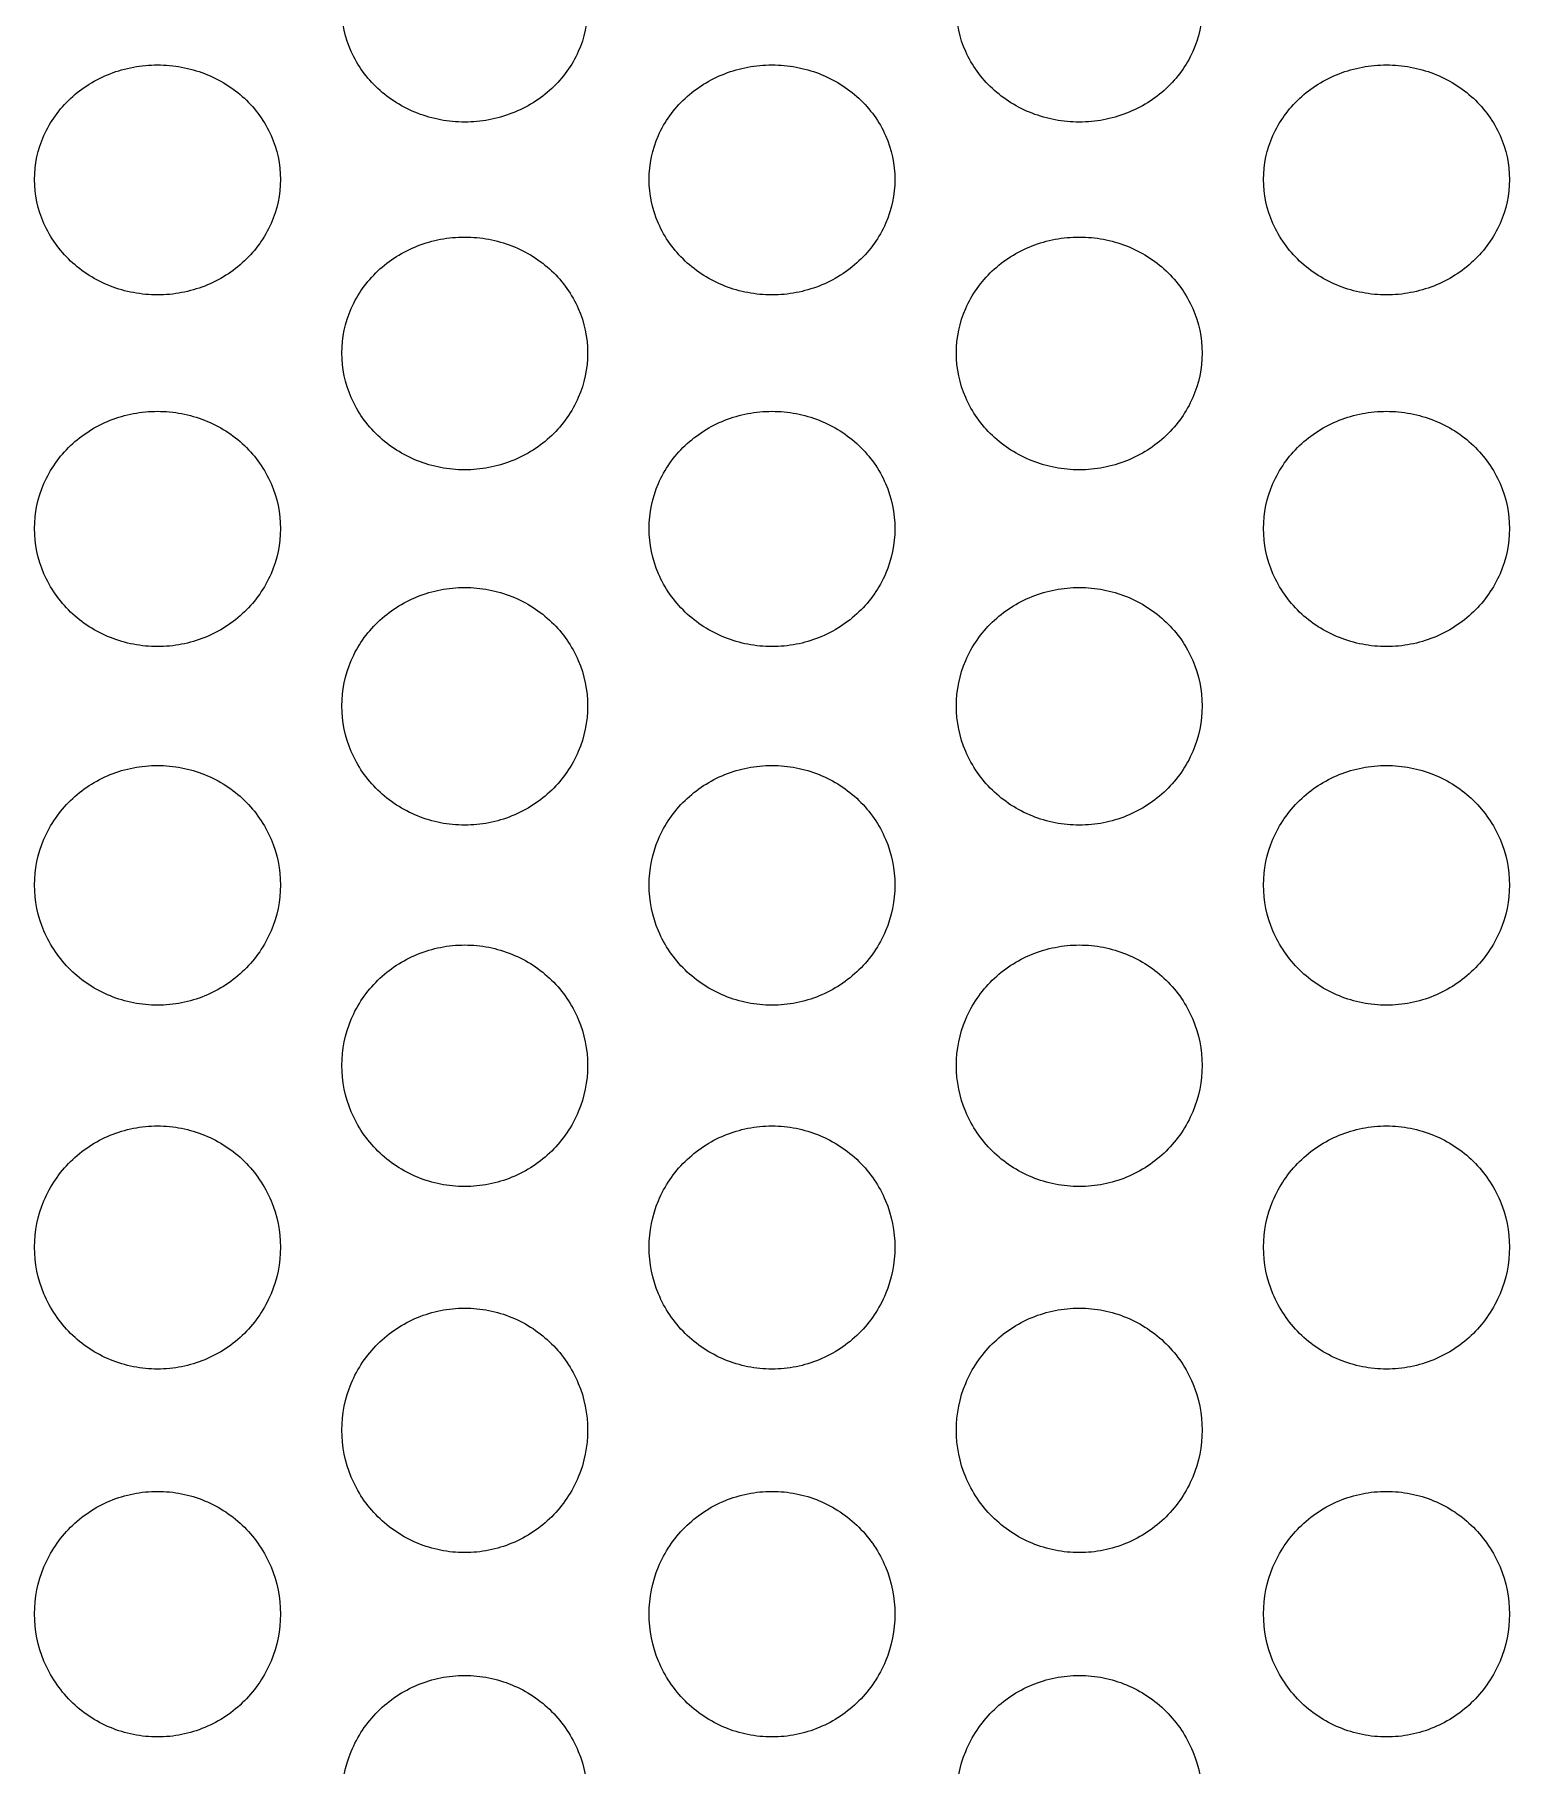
# Model space of a CAD drawing. Header units: millimetres. Extents: x 324 to 7054, y -67 to 2159.
# Drawn here: x 1956 to 2004, y 1531 to 1587.4 of the extents above; entities that cross this region are included whole.
import ezdxf

# ---------------------------------------------------------------- set-up
doc = ezdxf.new("R2010")
doc.units = ezdxf.units.MM
doc.header["$LTSCALE"] = 153.67
doc.layers.add('02___PRT_ALL_AXES', color=7, linetype='CONTINUOUS')

msp = doc.modelspace()

# ---------------------------------------------------------------- linework, layer by layer
at = {"layer": '02___PRT_ALL_AXES', "linetype": 'Continuous'}
for points in [[(1970.03476, 1584.52052), (1969.76893, 1584.52084), (1969.24531, 1584.56917), (1968.48961, 1584.78395), (1967.79947, 1585.12784), (1966.98616, 1585.74722), (1966.24385, 1586.77608), (1965.9302, 1588.23327), (1966.24394, 1589.68104), (1966.98437, 1590.6979), (1967.79615, 1591.30841), (1968.48659, 1591.6477), (1969.24381, 1591.85956), (1969.76846, 1591.90718), (1970.03476, 1591.90749)], [(1970.03476, 1591.90749), (1970.30058, 1591.90718), (1970.8242, 1591.85974), (1971.5799, 1591.64875), (1972.27004, 1591.31047), (1973.08335, 1590.69995), (1973.82566, 1589.68217), (1974.13932, 1588.23051), (1973.82557, 1586.77722), (1973.08514, 1585.7493), (1972.27336, 1585.12993), (1971.58292, 1584.78502), (1970.8257, 1584.56935), (1970.30105, 1584.52084), (1970.03476, 1584.52052)], [(1990.03476, 1584.52052), (1989.76893, 1584.52084), (1989.24531, 1584.56917), (1988.48961, 1584.78395), (1987.79947, 1585.12784), (1986.98616, 1585.74722), (1986.24385, 1586.77608), (1985.9302, 1588.23327), (1986.24394, 1589.68104), (1986.98437, 1590.6979), (1987.79615, 1591.30841), (1988.48659, 1591.6477), (1989.24381, 1591.85956), (1989.76846, 1591.90718), (1990.03476, 1591.90749)], [(1990.03476, 1591.90749), (1990.30058, 1591.90718), (1990.8242, 1591.85974), (1991.5799, 1591.64875), (1992.27004, 1591.31047), (1993.08335, 1590.69995), (1993.82566, 1589.68217), (1994.13932, 1588.23051), (1993.82557, 1586.77722), (1993.08514, 1585.7493), (1992.27336, 1585.12993), (1991.58292, 1584.78502), (1990.8257, 1584.56935), (1990.30105, 1584.52084), (1990.03476, 1584.52052)], [(1960.03476, 1578.89485), (1959.76893, 1578.89518), (1959.24531, 1578.94411), (1958.48961, 1579.16158), (1957.79947, 1579.50979), (1956.98616, 1580.13701), (1956.24385, 1581.17904), (1955.9302, 1582.65534), (1956.24394, 1584.12256), (1956.98437, 1585.1534), (1957.79615, 1585.77241), (1958.48659, 1586.11644), (1959.24381, 1586.33128), (1959.76846, 1586.37957), (1960.03476, 1586.37988)], [(1960.03476, 1586.37988), (1960.30058, 1586.37956), (1960.8242, 1586.33146), (1961.5799, 1586.1175), (1962.27004, 1585.77449), (1963.08335, 1585.15549), (1963.82566, 1584.12372), (1964.13932, 1582.65255), (1963.82557, 1581.1802), (1963.08514, 1580.13912), (1962.27336, 1579.5119), (1961.58292, 1579.16266), (1960.8257, 1578.94429), (1960.30105, 1578.89517), (1960.03476, 1578.89485)], [(1980.03476, 1578.89485), (1979.76893, 1578.89518), (1979.24531, 1578.94411), (1978.48961, 1579.16158), (1977.79947, 1579.50979), (1976.98616, 1580.13701), (1976.24385, 1581.17904), (1975.9302, 1582.65534), (1976.24394, 1584.12256), (1976.98437, 1585.1534), (1977.79615, 1585.77241), (1978.48659, 1586.11644), (1979.24381, 1586.33128), (1979.76846, 1586.37957), (1980.03476, 1586.37988)], [(1980.03476, 1586.37988), (1980.30058, 1586.37956), (1980.8242, 1586.33146), (1981.5799, 1586.1175), (1982.27004, 1585.77449), (1983.08335, 1585.15549), (1983.82566, 1584.12372), (1984.13932, 1582.65255), (1983.82557, 1581.1802), (1983.08514, 1580.13912), (1982.27336, 1579.5119), (1981.58292, 1579.16266), (1980.8257, 1578.94429), (1980.30105, 1578.89517), (1980.03476, 1578.89485)], [(2000.03476, 1578.89485), (1999.76893, 1578.89518), (1999.24531, 1578.94411), (1998.48961, 1579.16158), (1997.79947, 1579.50979), (1996.98616, 1580.13701), (1996.24385, 1581.17904), (1995.9302, 1582.65534), (1996.24394, 1584.12256), (1996.98437, 1585.1534), (1997.79615, 1585.77241), (1998.48659, 1586.11644), (1999.24381, 1586.33128), (1999.76846, 1586.37957), (2000.03476, 1586.37988)], [(2000.03476, 1586.37988), (2000.30058, 1586.37956), (2000.8242, 1586.33146), (2001.5799, 1586.1175), (2002.27004, 1585.77449), (2003.08335, 1585.15549), (2003.82566, 1584.12372), (2004.13932, 1582.65255), (2003.82557, 1581.1802), (2003.08514, 1580.13912), (2002.27336, 1579.5119), (2001.58292, 1579.16266), (2000.8257, 1578.94429), (2000.30105, 1578.89517), (2000.03476, 1578.89485)], [(1970.03476, 1573.2022), (1969.76893, 1573.20253), (1969.24531, 1573.25202), (1968.48961, 1573.47196), (1967.79947, 1573.82414), (1966.98616, 1574.45857), (1966.24385, 1575.51274), (1965.9302, 1577.00667), (1966.24394, 1578.49188), (1966.98437, 1579.53566), (1967.79615, 1580.16253), (1968.48659, 1580.51096), (1969.24381, 1580.72857), (1969.76846, 1580.77748), (1970.03476, 1580.7778)], [(1970.03476, 1580.7778), (1970.30058, 1580.77747), (1970.8242, 1580.72875), (1971.5799, 1580.51204), (1972.27004, 1580.16464), (1973.08335, 1579.53777), (1973.82566, 1578.49304), (1974.13932, 1577.00384), (1973.82557, 1575.51391), (1973.08514, 1574.4607), (1972.27336, 1573.82628), (1971.58292, 1573.47305), (1970.8257, 1573.2522), (1970.30105, 1573.20253), (1970.03476, 1573.2022)], [(1990.03476, 1573.2022), (1989.76893, 1573.20253), (1989.24531, 1573.25202), (1988.48961, 1573.47196), (1987.79947, 1573.82414), (1986.98616, 1574.45857), (1986.24385, 1575.51274), (1985.9302, 1577.00667), (1986.24394, 1578.49188), (1986.98437, 1579.53566), (1987.79615, 1580.16253), (1988.48659, 1580.51096), (1989.24381, 1580.72857), (1989.76846, 1580.77748), (1990.03476, 1580.7778)], [(1990.03476, 1580.7778), (1990.30058, 1580.77747), (1990.8242, 1580.72875), (1991.5799, 1580.51204), (1992.27004, 1580.16464), (1993.08335, 1579.53777), (1993.82566, 1578.49304), (1994.13932, 1577.00384), (1993.82557, 1575.51391), (1993.08514, 1574.4607), (1992.27336, 1573.82628), (1991.58292, 1573.47305), (1990.8257, 1573.2522), (1990.30105, 1573.20253), (1990.03476, 1573.2022)], [(1960.03476, 1567.44827), (1959.76893, 1567.4486), (1959.24531, 1567.49859), (1958.48961, 1567.72078), (1957.79947, 1568.07658), (1956.98616, 1568.71759), (1956.24385, 1569.78284), (1955.9302, 1571.2929), (1956.24394, 1572.79461), (1956.98437, 1573.85029), (1957.79615, 1574.4844), (1958.48659, 1574.83689), (1959.24381, 1575.05704), (1959.76846, 1575.10652), (1960.03476, 1575.10684)], [(1960.03476, 1575.10684), (1960.30058, 1575.10651), (1960.8242, 1575.05722), (1961.5799, 1574.83798), (1962.27004, 1574.48653), (1963.08335, 1573.85243), (1963.82566, 1572.79579), (1964.13932, 1571.29004), (1963.82557, 1569.78402), (1963.08514, 1568.71975), (1962.27336, 1568.07874), (1961.58292, 1567.72189), (1960.8257, 1567.49877), (1960.30105, 1567.44859), (1960.03476, 1567.44827)], [(1980.03476, 1567.44827), (1979.76893, 1567.4486), (1979.24531, 1567.49859), (1978.48961, 1567.72078), (1977.79947, 1568.07658), (1976.98616, 1568.71759), (1976.24385, 1569.78284), (1975.9302, 1571.2929), (1976.24394, 1572.79461), (1976.98437, 1573.85029), (1977.79615, 1574.4844), (1978.48659, 1574.83689), (1979.24381, 1575.05704), (1979.76846, 1575.10652), (1980.03476, 1575.10684)], [(1980.03476, 1575.10684), (1980.30058, 1575.10651), (1980.8242, 1575.05722), (1981.5799, 1574.83798), (1982.27004, 1574.48653), (1983.08335, 1573.85243), (1983.82566, 1572.79579), (1984.13932, 1571.29004), (1983.82557, 1569.78402), (1983.08514, 1568.71975), (1982.27336, 1568.07874), (1981.58292, 1567.72189), (1980.8257, 1567.49877), (1980.30105, 1567.44859), (1980.03476, 1567.44827)], [(2000.03476, 1567.44827), (1999.76893, 1567.4486), (1999.24531, 1567.49859), (1998.48961, 1567.72078), (1997.79947, 1568.07658), (1996.98616, 1568.71759), (1996.24385, 1569.78284), (1995.9302, 1571.2929), (1996.24394, 1572.79461), (1996.98437, 1573.85029), (1997.79615, 1574.4844), (1998.48659, 1574.83689), (1999.24381, 1575.05704), (1999.76846, 1575.10652), (2000.03476, 1575.10684)], [(2000.03476, 1575.10684), (2000.30058, 1575.10651), (2000.8242, 1575.05722), (2001.5799, 1574.83798), (2002.27004, 1574.48653), (2003.08335, 1573.85243), (2003.82566, 1572.79579), (2004.13932, 1571.29004), (2003.82557, 1569.78402), (2003.08514, 1568.71975), (2002.27336, 1568.07874), (2001.58292, 1567.72189), (2000.8257, 1567.49877), (2000.30105, 1567.44859), (2000.03476, 1567.44827)], [(1970.03476, 1561.63881), (1969.76893, 1561.63914), (1969.24531, 1561.68958), (1968.48961, 1561.9138), (1967.79947, 1562.27287), (1966.98616, 1562.91982), (1966.24385, 1563.99508), (1965.9302, 1565.51975), (1966.24394, 1567.03647), (1966.98437, 1568.10299), (1967.79615, 1568.74371), (1968.48659, 1569.09989), (1969.24381, 1569.32236), (1969.76846, 1569.37237), (1970.03476, 1569.3727)], [(1970.03476, 1569.3727), (1970.30058, 1569.37237), (1970.8242, 1569.32255), (1971.5799, 1569.101), (1972.27004, 1568.74586), (1973.08335, 1568.10515), (1973.82566, 1567.03766), (1974.13932, 1565.51687), (1973.82557, 1563.99627), (1973.08514, 1562.92199), (1972.27336, 1562.27505), (1971.58292, 1561.91492), (1970.8257, 1561.68977), (1970.30105, 1561.63914), (1970.03476, 1561.63881)], [(1990.03476, 1561.63881), (1989.76893, 1561.63914), (1989.24531, 1561.68958), (1988.48961, 1561.9138), (1987.79947, 1562.27287), (1986.98616, 1562.91982), (1986.24385, 1563.99508), (1985.9302, 1565.51975), (1986.24394, 1567.03647), (1986.98437, 1568.10299), (1987.79615, 1568.74371), (1988.48659, 1569.09989), (1989.24381, 1569.32236), (1989.76846, 1569.37237), (1990.03476, 1569.3727)], [(1990.03476, 1569.3727), (1990.30058, 1569.37237), (1990.8242, 1569.32255), (1991.5799, 1569.101), (1992.27004, 1568.74586), (1993.08335, 1568.10515), (1993.82566, 1567.03766), (1994.13932, 1565.51687), (1993.82557, 1563.99627), (1993.08514, 1562.92199), (1992.27336, 1562.27505), (1991.58292, 1561.91492), (1990.8257, 1561.68977), (1990.30105, 1561.63914), (1990.03476, 1561.63881)], [(1960.03476, 1555.77963), (1959.76893, 1555.77997), (1959.24531, 1555.83082), (1958.48961, 1556.05684), (1957.79947, 1556.41882), (1956.98616, 1557.07105), (1956.24385, 1558.15525), (1955.9302, 1559.69302), (1956.24394, 1561.22321), (1956.98437, 1562.29951), (1957.79615, 1562.94619), (1958.48659, 1563.30572), (1959.24381, 1563.53029), (1959.76846, 1563.58077), (1960.03476, 1563.5811)], [(1960.03476, 1563.5811), (1960.30058, 1563.58077), (1960.8242, 1563.53048), (1961.5799, 1563.30683), (1962.27004, 1562.94836), (1963.08335, 1562.30168), (1963.82566, 1561.22441), (1964.13932, 1559.6901), (1963.82557, 1558.15645), (1963.08514, 1557.07324), (1962.27336, 1556.42101), (1961.58292, 1556.05797), (1960.8257, 1555.83101), (1960.30105, 1555.77997), (1960.03476, 1555.77963)], [(1980.03476, 1555.77963), (1979.76893, 1555.77997), (1979.24531, 1555.83082), (1978.48961, 1556.05684), (1977.79947, 1556.41882), (1976.98616, 1557.07105), (1976.24385, 1558.15525), (1975.9302, 1559.69302), (1976.24394, 1561.22321), (1976.98437, 1562.29951), (1977.79615, 1562.94619), (1978.48659, 1563.30572), (1979.24381, 1563.53029), (1979.76846, 1563.58077), (1980.03476, 1563.5811)], [(1980.03476, 1563.5811), (1980.30058, 1563.58077), (1980.8242, 1563.53048), (1981.5799, 1563.30683), (1982.27004, 1562.94836), (1983.08335, 1562.30168), (1983.82566, 1561.22441), (1984.13932, 1559.6901), (1983.82557, 1558.15645), (1983.08514, 1557.07324), (1982.27336, 1556.42101), (1981.58292, 1556.05797), (1980.8257, 1555.83101), (1980.30105, 1555.77997), (1980.03476, 1555.77963)], [(2000.03476, 1555.77963), (1999.76893, 1555.77997), (1999.24531, 1555.83082), (1998.48961, 1556.05684), (1997.79947, 1556.41882), (1996.98616, 1557.07105), (1996.24385, 1558.15525), (1995.9302, 1559.69302), (1996.24394, 1561.22321), (1996.98437, 1562.29951), (1997.79615, 1562.94619), (1998.48659, 1563.30572), (1999.24381, 1563.53029), (1999.76846, 1563.58077), (2000.03476, 1563.5811)], [(2000.03476, 1563.5811), (2000.30058, 1563.58077), (2000.8242, 1563.53048), (2001.5799, 1563.30683), (2002.27004, 1562.94836), (2003.08335, 1562.30168), (2003.82566, 1561.22441), (2004.13932, 1559.6901), (2003.82557, 1558.15645), (2003.08514, 1557.07324), (2002.27336, 1556.42101), (2001.58292, 1556.05797), (2000.8257, 1555.83101), (2000.30105, 1555.77997), (2000.03476, 1555.77963)], [(1970.03476, 1549.87662), (1969.76893, 1549.87696), (1969.24531, 1549.92816), (1968.48961, 1550.15575), (1967.79947, 1550.52028), (1966.98616, 1551.17714), (1966.24385, 1552.26919), (1965.9302, 1553.81852), (1966.24394, 1555.36066), (1966.98437, 1556.44565), (1967.79615, 1557.09765), (1968.48659, 1557.46017), (1969.24381, 1557.68662), (1969.76846, 1557.73752), (1970.03476, 1557.73785)], [(1970.03476, 1557.73785), (1970.30058, 1557.73752), (1970.8242, 1557.6868), (1971.5799, 1557.46129), (1972.27004, 1557.09984), (1973.08335, 1556.44785), (1973.82566, 1555.36187), (1974.13932, 1553.81558), (1973.82557, 1552.27041), (1973.08514, 1551.17935), (1972.27336, 1550.52249), (1971.58292, 1550.15689), (1970.8257, 1549.92835), (1970.30105, 1549.87695), (1970.03476, 1549.87662)], [(1990.03476, 1549.87662), (1989.76893, 1549.87696), (1989.24531, 1549.92816), (1988.48961, 1550.15575), (1987.79947, 1550.52028), (1986.98616, 1551.17714), (1986.24385, 1552.26919), (1985.9302, 1553.81852), (1986.24394, 1555.36066), (1986.98437, 1556.44565), (1987.79615, 1557.09765), (1988.48659, 1557.46017), (1989.24381, 1557.68662), (1989.76846, 1557.73752), (1990.03476, 1557.73785)], [(1990.03476, 1557.73785), (1990.30058, 1557.73752), (1990.8242, 1557.6868), (1991.5799, 1557.46129), (1992.27004, 1557.09984), (1993.08335, 1556.44785), (1993.82566, 1555.36187), (1994.13932, 1553.81558), (1993.82557, 1552.27041), (1993.08514, 1551.17935), (1992.27336, 1550.52249), (1991.58292, 1550.15689), (1990.8257, 1549.92835), (1990.30105, 1549.87695), (1990.03476, 1549.87662)], [(1960.03476, 1543.93567), (1959.76893, 1543.93601), (1959.24531, 1543.98751), (1958.48961, 1544.21645), (1957.79947, 1544.58316), (1956.98616, 1545.24399), (1956.24385, 1546.34281), (1955.9302, 1547.90214), (1956.24394, 1549.45468), (1956.98437, 1550.54729), (1957.79615, 1551.20395), (1958.48659, 1551.56909), (1959.24381, 1551.79719), (1959.76846, 1551.84846), (1960.03476, 1551.8488)], [(1960.03476, 1551.8488), (1960.30058, 1551.84846), (1960.8242, 1551.79737), (1961.5799, 1551.57022), (1962.27004, 1551.20616), (1963.08335, 1550.5495), (1963.82566, 1549.4559), (1964.13932, 1547.89918), (1963.82557, 1546.34403), (1963.08514, 1545.24622), (1962.27336, 1544.58538), (1961.58292, 1544.2176), (1960.8257, 1543.9877), (1960.30105, 1543.936), (1960.03476, 1543.93567)], [(1980.03476, 1543.93567), (1979.76893, 1543.93601), (1979.24531, 1543.98751), (1978.48961, 1544.21645), (1977.79947, 1544.58316), (1976.98616, 1545.24399), (1976.24385, 1546.34281), (1975.9302, 1547.90214), (1976.24394, 1549.45468), (1976.98437, 1550.54729), (1977.79615, 1551.20395), (1978.48659, 1551.56909), (1979.24381, 1551.79719), (1979.76846, 1551.84846), (1980.03476, 1551.8488)], [(1980.03476, 1551.8488), (1980.30058, 1551.84846), (1980.8242, 1551.79737), (1981.5799, 1551.57022), (1982.27004, 1551.20616), (1983.08335, 1550.5495), (1983.82566, 1549.4559), (1984.13932, 1547.89918), (1983.82557, 1546.34403), (1983.08514, 1545.24622), (1982.27336, 1544.58538), (1981.58292, 1544.2176), (1980.8257, 1543.9877), (1980.30105, 1543.936), (1980.03476, 1543.93567)], [(2000.03476, 1543.93567), (1999.76893, 1543.93601), (1999.24531, 1543.98751), (1998.48961, 1544.21645), (1997.79947, 1544.58316), (1996.98616, 1545.24399), (1996.24385, 1546.34281), (1995.9302, 1547.90214), (1996.24394, 1549.45468), (1996.98437, 1550.54729), (1997.79615, 1551.20395), (1998.48659, 1551.56909), (1999.24381, 1551.79719), (1999.76846, 1551.84846), (2000.03476, 1551.8488)], [(2000.03476, 1551.8488), (2000.30058, 1551.84846), (2000.8242, 1551.79737), (2001.5799, 1551.57022), (2002.27004, 1551.20616), (2003.08335, 1550.5495), (2003.82566, 1549.4559), (2004.13932, 1547.89918), (2003.82557, 1546.34403), (2003.08514, 1545.24622), (2002.27336, 1544.58538), (2001.58292, 1544.2176), (2000.8257, 1543.9877), (2000.30105, 1543.936), (2000.03476, 1543.93567)], [(1970.03476, 1537.96272), (1969.76893, 1537.96307), (1969.24531, 1538.01482), (1968.48961, 1538.24488), (1967.79947, 1538.6134), (1966.98616, 1539.27755), (1966.24385, 1540.38202), (1965.9302, 1541.94979), (1966.24394, 1543.51119), (1966.98437, 1544.61032), (1967.79615, 1545.27098), (1968.48659, 1545.63838), (1969.24381, 1545.8679), (1969.76846, 1545.9195), (1970.03476, 1545.91983)], [(1970.03476, 1545.91983), (1970.30058, 1545.91949), (1970.8242, 1545.86809), (1971.5799, 1545.63952), (1972.27004, 1545.27321), (1973.08335, 1544.61254), (1973.82566, 1543.51242), (1974.13932, 1541.94682), (1973.82557, 1540.38325), (1973.08514, 1539.27978), (1972.27336, 1538.61563), (1971.58292, 1538.24603), (1970.8257, 1538.01501), (1970.30105, 1537.96306), (1970.03476, 1537.96272)], [(1990.03476, 1537.96272), (1989.76893, 1537.96307), (1989.24531, 1538.01482), (1988.48961, 1538.24488), (1987.79947, 1538.6134), (1986.98616, 1539.27755), (1986.24385, 1540.38202), (1985.9302, 1541.94979), (1986.24394, 1543.51119), (1986.98437, 1544.61032), (1987.79615, 1545.27098), (1988.48659, 1545.63838), (1989.24381, 1545.8679), (1989.76846, 1545.9195), (1990.03476, 1545.91983)], [(1990.03476, 1545.91983), (1990.30058, 1545.91949), (1990.8242, 1545.86809), (1991.5799, 1545.63952), (1992.27004, 1545.27321), (1993.08335, 1544.61254), (1993.82566, 1543.51242), (1994.13932, 1541.94682), (1993.82557, 1540.38325), (1993.08514, 1539.27978), (1992.27336, 1538.61563), (1991.58292, 1538.24603), (1990.8257, 1538.01501), (1990.30105, 1537.96306), (1990.03476, 1537.96272)], [(1960.03476, 1531.96377), (1959.76893, 1531.96412), (1959.24531, 1532.01607), (1958.48961, 1532.24702), (1957.79947, 1532.61698), (1956.98616, 1533.28378), (1956.24385, 1534.39281), (1955.9302, 1535.96745), (1956.24394, 1537.53614), (1956.98437, 1538.64068), (1957.79615, 1539.30469), (1958.48659, 1539.67397), (1959.24381, 1539.90468), (1959.76846, 1539.95655), (1960.03476, 1539.95689)], [(1960.03476, 1539.95689), (1960.30058, 1539.95655), (1960.8242, 1539.90487), (1961.5799, 1539.67512), (1962.27004, 1539.30692), (1963.08335, 1538.64291), (1963.82566, 1537.53737), (1964.13932, 1535.96447), (1963.82557, 1534.39404), (1963.08514, 1533.28602), (1962.27336, 1532.61922), (1961.58292, 1532.24817), (1960.8257, 1532.01626), (1960.30105, 1531.96411), (1960.03476, 1531.96377)], [(1980.03476, 1531.96377), (1979.76893, 1531.96412), (1979.24531, 1532.01607), (1978.48961, 1532.24702), (1977.79947, 1532.61698), (1976.98616, 1533.28378), (1976.24385, 1534.39281), (1975.9302, 1535.96745), (1976.24394, 1537.53614), (1976.98437, 1538.64068), (1977.79615, 1539.30469), (1978.48659, 1539.67397), (1979.24381, 1539.90468), (1979.76846, 1539.95655), (1980.03476, 1539.95689)], [(1980.03476, 1539.95689), (1980.30058, 1539.95655), (1980.8242, 1539.90487), (1981.5799, 1539.67512), (1982.27004, 1539.30692), (1983.08335, 1538.64291), (1983.82566, 1537.53737), (1984.13932, 1535.96447), (1983.82557, 1534.39404), (1983.08514, 1533.28602), (1982.27336, 1532.61922), (1981.58292, 1532.24817), (1980.8257, 1532.01626), (1980.30105, 1531.96411), (1980.03476, 1531.96377)], [(2000.03476, 1531.96377), (1999.76893, 1531.96412), (1999.24531, 1532.01607), (1998.48961, 1532.24702), (1997.79947, 1532.61698), (1996.98616, 1533.28378), (1996.24385, 1534.39281), (1995.9302, 1535.96745), (1996.24394, 1537.53614), (1996.98437, 1538.64068), (1997.79615, 1539.30469), (1998.48659, 1539.67397), (1999.24381, 1539.90468), (1999.76846, 1539.95655), (2000.03476, 1539.95689)], [(2000.03476, 1539.95689), (2000.30058, 1539.95655), (2000.8242, 1539.90487), (2001.5799, 1539.67512), (2002.27004, 1539.30692), (2003.08335, 1538.64291), (2003.82566, 1537.53737), (2004.13932, 1535.96447), (2003.82557, 1534.39404), (2003.08514, 1533.28602), (2002.27336, 1532.61922), (2001.58292, 1532.24817), (2000.8257, 1532.01626), (2000.30105, 1531.96411), (2000.03476, 1531.96377)], [(1970.03476, 1525.94481), (1969.76893, 1525.94516), (1969.24531, 1525.99726), (1968.48961, 1526.22887), (1967.79947, 1526.59989), (1966.98616, 1527.26868), (1966.24385, 1528.38115), (1965.9302, 1529.96109), (1966.24394, 1531.5355), (1966.98437, 1532.64435), (1967.79615, 1533.31104), (1968.48659, 1533.68184), (1969.24381, 1533.91352), (1969.76846, 1533.9656), (1970.03476, 1533.96594)], [(1970.03476, 1533.96594), (1970.30058, 1533.96559), (1970.8242, 1533.91371), (1971.5799, 1533.68299), (1972.27004, 1533.31329), (1973.08335, 1532.64659), (1973.82566, 1531.53673), (1974.13932, 1529.9581), (1973.82557, 1528.38239), (1973.08514, 1527.27093), (1972.27336, 1526.60214), (1971.58292, 1526.23002), (1970.8257, 1525.99745), (1970.30105, 1525.94515), (1970.03476, 1525.94481)], [(1990.03476, 1525.94481), (1989.76893, 1525.94516), (1989.24531, 1525.99726), (1988.48961, 1526.22887), (1987.79947, 1526.59989), (1986.98616, 1527.26868), (1986.24385, 1528.38115), (1985.9302, 1529.96109), (1986.24394, 1531.5355), (1986.98437, 1532.64435), (1987.79615, 1533.31104), (1988.48659, 1533.68184), (1989.24381, 1533.91352), (1989.76846, 1533.9656), (1990.03476, 1533.96594)], [(1990.03476, 1533.96594), (1990.30058, 1533.96559), (1990.8242, 1533.91371), (1991.5799, 1533.68299), (1992.27004, 1533.31329), (1993.08335, 1532.64659), (1993.82566, 1531.53673), (1994.13932, 1529.9581), (1993.82557, 1528.38239), (1993.08514, 1527.27093), (1992.27336, 1526.60214), (1991.58292, 1526.23002), (1990.8257, 1525.99745), (1990.30105, 1525.94515), (1990.03476, 1525.94481)]]:
    msp.add_open_spline(points, degree=3, knots=[0, 0, 0, 0, 0.0625, 0.125, 0.1875, 0.25, 0.375, 0.5, 0.625, 0.75, 0.8125, 0.875, 0.9375, 1, 1, 1, 1], dxfattribs=at)

doc.saveas('drawing.dxf')
